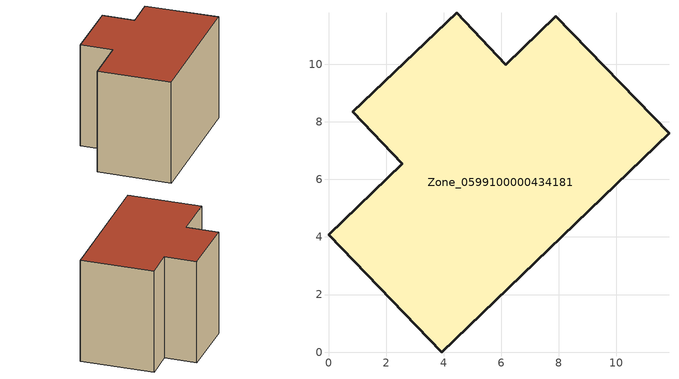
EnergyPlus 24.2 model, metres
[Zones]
Zone_0599100000434181
 floor ground (C_G): 2.56,6.54 0.83,8.35 4.45,11.78 6.16,9.98 7.89,11.66 11.82,7.6 3.93,0 0,4.07 z0
 wall outside (C_F): 6.16,9.98 4.45,11.78 0.83,8.35 2.56,6.54 0,4.07 3.93,0 11.82,7.6 7.89,11.66 6.16,9.98 z0:8.23
 roof outside (C_R): 2.56,6.54 0,4.07 3.93,0 11.82,7.6 7.89,11.66 6.16,9.98 4.45,11.78 0.83,8.35 z8.23
[BUILDING]
Pand.0599100000434181: North Axis=0; Terrain=City; Loads Convergence Tolerance Value=0.04; Temperature Convergence Tolerance Value=0.4; Solar Distribution=FullExterior; Maximum Number of Warmup Days=25; Minimum Number of Warmup Days=1
[Site:Location]
Rotterdam.The.Hague.AP_ZH_NLD Design_Conditions: Latitude=51.96; Longitude=4.45; Time Zone=1; Elevation=-4.5
[SITE:GROUNDTEMPERATURE:BUILDINGSURFACE]
18, 18, 18, 18, 18, 18, 18, 18, 18, 18, 18, 18
[MATERIAL] Thermal Absorptance=0.9; Solar Absorptance=0.7; Visible Absorptance=0.7
Name | Roughness | Thickness | Conductivity | Density | Specific Heat
G.TC.2006-2014 | MediumSmooth | 0.15 | 0.06 | 540 | 1210
F.TC.2006-2014 | Rough | 0.3 | 0.12 | 1920 | 840
R.TC.2006-2014 | MediumRough | 0.2 | 0.08 | 1500 | 1000
[CONSTRUCTION]
C_G: G.TC.2006-2014
C_F: F.TC.2006-2014
C_R: R.TC.2006-2014
[ZONE]
Zone_0599100000434181: Type=1; Multiplier=1; Ceiling Height=Autocalculate; Volume=Autocalculate; Floor Area=autocalculate; Part of Total Floor Area=Yes
[ZONEINFILTRATION:DESIGNFLOWRATE]
Infil_Zone_0599100000434181: Zone or ZoneList or Space or SpaceList=Zone_0599100000434181; Schedule=AlwaysOn; Design Flow Rate Calculation Method=Flow/Area; Flow Rate per Floor Area=0.0015; Constant Term Coefficient=1; Temperature Term Coefficient=0; Velocity Term Coefficient=0; Velocity Squared Term Coefficient=0
[HVACTEMPLATE:ZONE:IDEALLOADSAIRSYSTEM]
Zone_0599100000434181: Maximum Heating Supply Air Temperature=50; Minimum Cooling Supply Air Temperature=13; Maximum Heating Supply Air Humidity Ratio=0.0156; Minimum Cooling Supply Air Humidity Ratio=0.0077; Heating Limit=NoLimit; Cooling Limit=NoLimit; Dehumidification Control Type=ConstantSensibleHeatRatio; Cooling Sensible Heat Ratio=0.7; Dehumidification Setpoint=60; Humidification Control Type=None; Humidification Setpoint=30; Outdoor Air Method=None; Outdoor Air Flow Rate per Person=0.00944; Outdoor Air Flow Rate per Zone Floor Area=0; Outdoor Air Flow Rate per Zone=0; Demand Controlled Ventilation Type=None; Outdoor Air Economizer Type=NoEconomizer; Heat Recovery Type=None; Sensible Heat Recovery Effectiveness=0.7; Latent Heat Recovery Effectiveness=0.65
[ZONECONTROL:THERMOSTAT]
ThermostatControl_Zone_0599100000434181: Zone or ZoneList=Zone_0599100000434181; Control Type Schedule=DualSetpointControlType; Control 1=Thermostat_Zone_0599100000434181; Temperature Difference Between Cutout And Setpoint=0
[THERMOSTATSETPOINT:DUALSETPOINT]
Thermostat_Zone_0599100000434181: Heating Setpoint Temperature Schedule=HeatingSetpoint_Zone_0599100000434181; Cooling Setpoint Temperature Schedule=CoolingSetpoint_Zone_0599100000434181
[SCHEDULE:COMPACT]
HeatingSetpoint_Zone_0599100000434181: Through: 12/31, For: AllDays, Until: 24:00, 21
CoolingSetpoint_Zone_0599100000434181: Through: 12/31, For: AllDays, Until: 24:00, 24
DualSetpointControlType: Through: 12/31, For: AllDays, Until: 24:00, 4
AlwaysOn: Through: 12/31, For: AllDays, Until: 24:00, 1
